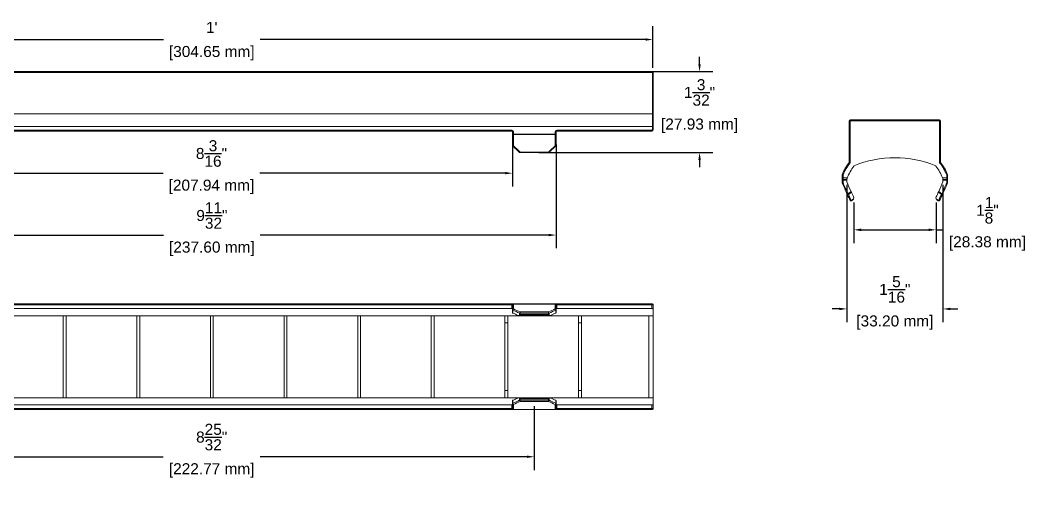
# Model space of a CAD drawing. Header units: inches. Extents: x -1.1 to 19.9, y -1 to 14.3.
# Drawn here: x 6.27 to 19.93, y -1 to 5.34 of the extents above; entities that cross this region are included whole.
import ezdxf

# ---------------------------------------------------------------- set-up
doc = ezdxf.new("R2010")
doc.units = ezdxf.units.IN
doc.header["$MEASUREMENT"] = 0
doc.layers.get('Defpoints').update_dxf_attribs({"color": 1})
doc.layers.add('Symmetric', color=7, linetype='Continuous')
doc.styles.get("Standard").update_dxf_attribs({"font": 'Arial.ttf'})
doc.dimstyles.new('.1 DIM', dxfattribs={"dimscale": 0, "dimtxt": 0.15, "dimasz": 0.1, "dimexe": 0.18, "dimexo": 0.0625, "dimgap": 0.09, "dimtad": 0, "dimtih": 1, "dimtoh": 1, "dimdec": 5, "dimzin": 0, "dimdsep": 46, "dimlunit": 4, "dimtxsty": 'Standard', "dimcen": 0.09, "dimadec": 0, "dimazin": 0, "dimtfac": 1, "dimtdec": 5, "dimtofl": 0, "dimtmove": 0, "dimatfit": 3, "dimfxl": 1, "dimtolj": 1, "dimtzin": 0, "dimarcsym": 0})

# ---------------------------------------------------------------- blocks, each defined once
blk = doc.blocks.new('*D16')
at = {"layer": 'Defpoints', "color": 0, "lineweight": -2, "transparency": 16777216}
for p, q in [((2.878, 4.689), (2.878, 5.253)), ((14.873, 4.689), (14.873, 5.253)), ((2.978, 5.073), (8.218, 5.073)), ((14.773, 5.073), (9.533, 5.073))]:
    blk.add_line(p, q, dxfattribs=at)
at = {"layer": 'Defpoints', "color": 0, "transparency": 16777216}
for p in [(14.873, 5.073), (2.878, 4.626), (14.873, 4.626)]:
    blk.add_point(p, dxfattribs=at)
for points in [[(2.978, 5.09), (2.978, 5.057), (2.878, 5.073)], [(14.773, 5.09), (14.773, 5.057), (14.873, 5.073)]]:
    blk.add_solid(points, dxfattribs=at)
at = {"layer": 'Defpoints', "color": 0, "transparency": 16777216, "char_height": 0.15, "attachment_point": 5}
for s, insert in [("\\A1;1'", (8.876, 5.238)), ('\\A1;[304.65 mm]', (8.876, 4.888))]:
    blk.add_mtext(s, dxfattribs=dict(at, insert=insert))
blk = doc.blocks.new('*D18')
at = {"layer": 'Defpoints', "color": 0, "lineweight": -2, "transparency": 16777216}
for p, q in [((15.507, 4.738), (15.507, 4.838)), ((13.323, 4.638), (15.687, 4.638)), ((13.323, 3.538), (15.687, 3.538)), ((15.507, 3.438), (15.507, 3.338))]:
    blk.add_line(p, q, dxfattribs=at)
at = {"layer": 'Defpoints', "color": 0, "transparency": 16777216}
for p in [(13.26, 4.638), (15.507, 4.638), (13.26, 3.538)]:
    blk.add_point(p, dxfattribs=at)
for points in [[(15.49, 4.738), (15.524, 4.738), (15.507, 4.638)], [(15.49, 3.438), (15.524, 3.438), (15.507, 3.538)]]:
    blk.add_solid(points, dxfattribs=at)
at = {"layer": 'Defpoints', "color": 0, "transparency": 16777216, "char_height": 0.15, "attachment_point": 5}
for s, insert in [('\\A1;1{\\H1x;\\S3/32;}"', (15.507, 4.355)), ('\\A1;[27.93 mm]', (15.507, 3.903))]:
    blk.add_mtext(s, dxfattribs=dict(at, insert=insert))
blk = doc.blocks.new('*D19')
at = {"layer": 'Defpoints', "color": 0, "lineweight": -2, "transparency": 16777216}
for p, q in [((4.779, 3.648), (4.779, 3.078)), ((12.965, 3.648), (12.965, 3.078)), ((4.879, 3.258), (8.214, 3.258)), ((12.865, 3.258), (9.53, 3.258))]:
    blk.add_line(p, q, dxfattribs=at)
at = {"layer": 'Defpoints', "color": 0, "transparency": 16777216}
for p in [(4.779, 3.711), (12.965, 3.711), (12.965, 3.258)]:
    blk.add_point(p, dxfattribs=at)
for points in [[(4.879, 3.275), (4.879, 3.242), (4.779, 3.258)], [(12.865, 3.275), (12.865, 3.242), (12.965, 3.258)]]:
    blk.add_solid(points, dxfattribs=at)
at = {"layer": 'Defpoints', "color": 0, "transparency": 16777216, "char_height": 0.15, "attachment_point": 5}
for s, insert in [('\\A1;8{\\H1x;\\S3/16;}"', (8.872, 3.526)), ('\\A1;[207.94 mm]', (8.872, 3.073))]:
    blk.add_mtext(s, dxfattribs=dict(at, insert=insert))
blk = doc.blocks.new('*D22')
at = {"layer": 'Defpoints', "color": 0, "lineweight": -2, "transparency": 16777216}
for p, q in [((4.49, 0.095), (4.49, -0.773)), ((13.26, 0.095), (13.26, -0.773)), ((4.59, -0.593), (8.217, -0.593)), ((13.16, -0.593), (9.533, -0.593))]:
    blk.add_line(p, q, dxfattribs=at)
at = {"layer": 'Defpoints', "color": 0, "transparency": 16777216}
for p in [(4.49, 0.158), (13.26, 0.158), (13.26, -0.593)]:
    blk.add_point(p, dxfattribs=at)
for points in [[(4.59, -0.576), (4.59, -0.609), (4.49, -0.593)], [(13.16, -0.576), (13.16, -0.609), (13.26, -0.593)]]:
    blk.add_solid(points, dxfattribs=at)
at = {"layer": 'Defpoints', "color": 0, "transparency": 16777216, "char_height": 0.15, "attachment_point": 5}
for s, insert in [('\\A1;8{\\H1x;\\S25/32;}"', (8.875, -0.325)), ('\\A1;[222.77 mm]', (8.875, -0.778))]:
    blk.add_mtext(s, dxfattribs=dict(at, insert=insert))
blk = doc.blocks.new('*D23')
at = {"layer": 'Defpoints', "color": 0, "lineweight": -2, "transparency": 16777216}
for p, q in [((17.509, 3.099), (17.509, 1.235)), ((18.816, 3.099), (18.816, 1.235)), ((17.409, 1.415), (17.309, 1.415)), ((18.916, 1.415), (19.016, 1.415))]:
    blk.add_line(p, q, dxfattribs=at)
at = {"layer": 'Defpoints', "color": 0, "transparency": 16777216}
for p in [(17.509, 3.162), (18.816, 3.162), (18.816, 1.415)]:
    blk.add_point(p, dxfattribs=at)
for points in [[(17.409, 1.431), (17.409, 1.398), (17.509, 1.415)], [(18.916, 1.431), (18.916, 1.398), (18.816, 1.415)]]:
    blk.add_solid(points, dxfattribs=at)
at = {"layer": 'Defpoints', "color": 0, "transparency": 16777216, "char_height": 0.15, "attachment_point": 5}
for s, insert in [('\\A1;1{\\H1x;\\S5/16;}"', (18.162, 1.68)), ('\\A1;[33.20 mm]', (18.162, 1.229))]:
    blk.add_mtext(s, dxfattribs=dict(at, insert=insert))
blk = doc.blocks.new('*D24')
at = {"layer": 'Defpoints', "color": 0, "lineweight": -2, "transparency": 16777216}
for p, q in [((17.604, 2.86), (17.604, 2.309)), ((18.721, 2.86), (18.721, 2.309)), ((17.704, 2.489), (18.621, 2.489)), ((18.721, 2.489), (18.821, 2.489))]:
    blk.add_line(p, q, dxfattribs=at)
at = {"layer": 'Defpoints', "color": 0, "transparency": 16777216}
for p in [(17.604, 2.923), (18.721, 2.923), (18.721, 2.489)]:
    blk.add_point(p, dxfattribs=at)
for points in [[(17.704, 2.506), (17.704, 2.472), (17.604, 2.489)], [(18.621, 2.506), (18.621, 2.472), (18.721, 2.489)]]:
    blk.add_solid(points, dxfattribs=at)
at = {"layer": 'Defpoints', "color": 0, "transparency": 16777216, "char_height": 0.15, "attachment_point": 5}
for s, insert in [('\\A1;1{\\H1x;\\S1/8;}"', (19.42, 2.754)), ('\\A1;[28.38 mm]', (19.42, 2.304))]:
    blk.add_mtext(s, dxfattribs=dict(at, insert=insert))
blk = doc.blocks.new('*D28')
at = {"layer": 'Defpoints', "color": 0, "lineweight": -2, "transparency": 16777216}
for p, q in [((4.201, 3.648), (4.201, 2.238)), ((13.556, 3.648), (13.556, 2.238)), ((4.301, 2.418), (8.221, 2.418)), ((13.456, 2.418), (9.536, 2.418))]:
    blk.add_line(p, q, dxfattribs=at)
at = {"layer": 'Defpoints', "color": 0, "transparency": 16777216}
for p in [(4.201, 3.711), (13.556, 3.711), (4.201, 2.418)]:
    blk.add_point(p, dxfattribs=at)
for points in [[(4.301, 2.434), (4.301, 2.401), (4.201, 2.418)], [(13.456, 2.434), (13.456, 2.401), (13.556, 2.418)]]:
    blk.add_solid(points, dxfattribs=at)
at = {"layer": 'Defpoints', "color": 0, "transparency": 16777216, "char_height": 0.15, "attachment_point": 5}
for s, insert in [('\\A1;9{\\H1x;\\S11/32;}"', (8.878, 2.684)), ('\\A1;[237.60 mm]', (8.878, 2.232))]:
    blk.add_mtext(s, dxfattribs=dict(at, insert=insert))

msp = doc.modelspace()

# ---------------------------------------------------------------- linework, layer by layer
at = {"layer": 'Symmetric', "linetype": 'Continuous', "lineweight": 15}
for p, q in [((2.890273, 4.63797), (14.866651, 4.63797)), ((14.866651, 4.626159), (2.890273, 4.626159)), ((14.866651, 4.63797), (14.866651, 4.626159)), ((14.866651, 4.062108), (14.866651, 4.626159)), ((14.866651, 4.626159), (14.878462, 4.626159)), ((14.878462, 4.626159), (14.878462, 4.057979)), ((14.866651, 4.062108), (2.890273, 4.062108)), ((14.866651, 3.893266), (14.866651, 4.062108)), ((14.878462, 4.057979), (14.878462, 3.891037)), ((17.542437, 3.968894), (17.554248, 3.968894)), ((17.542437, 3.404842), (17.542437, 3.968894)), ((17.554248, 3.980705), (18.770173, 3.980705)), ((17.554248, 3.980705), (17.554248, 3.968894)), ((18.770173, 3.968894), (17.554248, 3.968894)), ((17.554248, 3.968894), (17.554248, 3.400713)), ((18.770173, 3.980705), (18.770173, 3.968894)), ((18.781984, 3.968894), (18.770173, 3.968894)), ((18.770173, 3.400713), (18.770173, 3.968894)), ((18.781984, 3.968894), (18.781984, 3.404842)), ((14.866651, 3.893266), (2.890273, 3.893266)), ((4.790371, 3.84243), (12.953167, 3.84243)), ((12.953167, 3.830619), (4.790371, 3.830619)), ((12.953167, 3.84243), (12.953167, 3.830619)), ((13.567438, 3.84243), (13.567438, 3.830619)), ((13.567438, 3.84243), (14.858777, 3.84243)), ((14.858777, 3.830619), (13.567438, 3.830619)), ((14.858777, 3.84243), (14.858777, 3.830619)), ((14.866651, 3.850305), (14.866651, 3.893266)), ((14.866651, 3.850305), (14.878462, 3.850305)), ((14.878462, 3.891037), (14.878462, 3.850305)), ((12.964978, 3.787483), (12.964978, 3.818808)), ((12.976789, 3.818808), (12.964978, 3.818808)), ((12.976789, 3.787483), (12.964978, 3.787483)), ((12.964978, 3.634318), (12.964978, 3.787483)), ((12.976789, 3.818808), (12.976789, 3.787483)), ((12.976789, 3.787483), (12.976789, 3.782954)), ((12.976789, 3.787483), (13.543816, 3.787483)), ((13.543816, 3.782954), (12.976789, 3.782954)), ((12.976789, 3.782954), (12.976789, 3.629357)), ((13.543816, 3.818808), (13.555627, 3.818808)), ((13.543816, 3.787483), (13.543816, 3.818808)), ((13.543816, 3.782954), (13.543816, 3.787483)), ((13.543816, 3.787483), (13.555627, 3.787483)), ((13.543816, 3.629357), (13.543816, 3.782954)), ((13.555627, 3.818808), (13.555627, 3.787483)), ((13.555627, 3.787483), (13.555627, 3.634318)), ((13.068295, 3.544809), (13.45231, 3.544809)), ((13.068295, 3.544809), (13.068295, 3.538197)), ((13.068295, 3.538197), (13.45231, 3.538197)), ((13.45231, 3.544809), (13.45231, 3.538197)), ((17.605429, 3.35773), (17.605429, 3.354991)), ((18.718992, 3.354991), (18.718992, 3.35773)), ((17.445675, 3.193039), (17.445675, 3.236)), ((17.445675, 3.185165), (17.445675, 3.193039)), ((17.445675, 3.193039), (17.457486, 3.193039)), ((17.445675, 3.161543), (17.445675, 3.185165)), ((17.445675, 3.161543), (17.457486, 3.161543)), ((17.445675, 3.130217), (17.445675, 3.161543)), ((17.457486, 3.233771), (17.457486, 3.193039)), ((17.457486, 3.193039), (17.515356, 3.193039)), ((17.457486, 3.193039), (17.457486, 3.173354)), ((17.508667, 3.173354), (17.457486, 3.173354)), ((17.457486, 3.173354), (17.457486, 3.161543)), ((17.508667, 3.161543), (17.457486, 3.161543)), ((17.457486, 3.161543), (17.457486, 3.130217)), ((17.508667, 3.173354), (17.508667, 3.161543)), ((17.508667, 3.140452), (17.508667, 3.161543)), ((18.809064, 3.193039), (18.866935, 3.193039)), ((18.866935, 3.173354), (18.815754, 3.173354)), ((18.815754, 3.161543), (18.815754, 3.173354)), ((18.866935, 3.161543), (18.815754, 3.161543)), ((18.815754, 3.161543), (18.815754, 3.140452)), ((18.866935, 3.193039), (18.866935, 3.233771)), ((18.878746, 3.193039), (18.866935, 3.193039)), ((18.866935, 3.173354), (18.866935, 3.193039)), ((18.866935, 3.161543), (18.866935, 3.173354)), ((18.866935, 3.161543), (18.878746, 3.161543)), ((18.866935, 3.130217), (18.866935, 3.161543)), ((18.878746, 3.236), (18.878746, 3.193039)), ((18.878746, 3.193039), (18.878746, 3.185165)), ((18.878746, 3.185165), (18.878746, 3.161543)), ((18.878746, 3.161543), (18.878746, 3.130217)), ((17.445675, 3.130217), (17.457486, 3.130217)), ((17.524694, 2.977052), (17.56652, 3.00857)), ((18.757901, 3.00857), (18.799727, 2.977052)), ((18.866935, 3.130217), (18.878746, 3.130217)), ((17.570097, 3.000808), (17.52972, 2.970382)), ((17.569888, 2.886072), (17.600437, 2.909093)), ((17.591058, 2.897693), (17.57197, 2.883309)), ((18.723984, 2.909093), (18.754533, 2.886072)), ((18.752451, 2.883309), (18.733363, 2.897693)), ((18.794701, 2.970382), (18.754324, 3.000808)), ((4.790371, 1.482436), (12.953167, 1.482436)), ((12.953167, 1.470625), (4.790371, 1.470625)), ((4.790371, 1.419444), (12.953167, 1.419444)), ((12.953167, 1.482436), (12.953167, 1.470625)), ((12.953167, 1.482436), (12.976789, 1.482436)), ((12.953167, 1.419444), (12.953167, 1.470625)), ((12.964978, 1.470625), (12.953167, 1.470625)), ((12.964978, 1.419444), (12.953167, 1.419444)), ((12.964978, 1.403417), (12.964978, 1.470625)), ((12.964978, 1.361591), (12.964978, 1.403417)), ((12.968437, 1.398391), (12.968437, 1.358014)), ((12.976789, 1.482436), (12.976789, 1.481533)), ((12.976789, 1.482436), (13.543816, 1.482436)), ((12.976789, 1.481533), (12.976789, 1.414135)), ((13.543816, 1.481533), (12.976789, 1.481533)), ((13.068295, 1.373855), (13.45231, 1.373855)), ((13.068295, 1.373855), (13.068295, 1.356141)), ((13.45231, 1.373855), (13.45231, 1.356141)), ((13.543816, 1.481533), (13.543816, 1.482436)), ((13.543816, 1.482436), (13.567438, 1.482436)), ((13.543816, 1.414135), (13.543816, 1.481533)), ((13.552168, 1.358014), (13.552168, 1.398391)), ((13.555627, 1.470625), (13.555627, 1.403417)), ((13.567438, 1.470625), (13.555627, 1.470625)), ((13.567438, 1.419444), (13.555627, 1.419444)), ((13.555627, 1.403417), (13.555627, 1.361591)), ((13.567438, 1.482436), (13.567438, 1.470625)), ((13.567438, 1.482436), (14.858777, 1.482436)), ((13.567438, 1.470625), (13.567438, 1.419444)), ((14.858777, 1.470625), (13.567438, 1.470625)), ((14.858777, 1.419444), (13.567438, 1.419444)), ((14.858777, 1.482436), (14.858777, 1.470625)), ((14.858777, 1.482436), (14.866651, 1.482436)), ((14.858777, 1.419444), (14.858777, 1.470625)), ((14.878462, 1.470625), (14.858777, 1.470625)), ((14.878462, 1.470625), (14.878462, 1.412754)), ((14.878462, 1.322682), (14.878462, 1.412754)), ((14.878462, 1.322682), (2.878462, 1.322682)), ((6.856415, 0.209119), (6.856415, 1.322682)), ((6.895785, 0.209119), (6.895785, 1.322682)), ((7.857202, 0.209119), (7.857202, 1.322682)), ((7.896572, 0.209119), (7.896572, 1.322682)), ((8.85799, 0.209119), (8.85799, 1.322682)), ((8.89736, 0.209119), (8.89736, 1.322682)), ((9.858777, 0.209119), (9.858777, 1.322682)), ((9.898147, 0.209119), (9.898147, 1.322682)), ((10.859564, 0.209119), (10.859564, 1.322682)), ((10.898934, 0.209119), (10.898934, 1.322682)), ((11.860352, 0.209119), (11.860352, 1.322682)), ((11.899722, 0.209119), (11.899722, 1.322682)), ((12.861139, 1.224257), (12.861139, 1.322682)), ((12.900509, 1.322682), (12.900509, 1.224257)), ((13.050862, 1.324511), (13.469743, 1.324511)), ((13.059944, 1.327674), (13.059944, 1.358223)), ((13.45231, 1.356141), (13.068295, 1.356141)), ((13.068295, 1.356141), (13.068295, 1.337053)), ((13.068295, 1.337053), (13.45231, 1.337053)), ((13.45231, 1.337053), (13.45231, 1.356141)), ((13.460661, 1.358223), (13.460661, 1.327674)), ((13.861927, 1.224257), (13.861927, 1.322682)), ((13.901297, 1.322682), (13.901297, 1.224257)), ((14.81547, 0.209119), (14.81547, 1.322682)), ((14.878462, 0.209119), (14.878462, 1.322682)), ((12.861139, 1.224257), (12.900509, 1.224257)), ((12.861139, 0.307544), (12.861139, 1.224257)), ((12.900509, 0.307544), (12.900509, 1.224257)), ((13.861927, 1.224257), (13.901297, 1.224257)), ((13.861927, 0.307544), (13.861927, 1.224257)), ((13.901297, 0.307544), (13.901297, 1.224257)), ((12.861139, 0.307544), (12.900509, 0.307544)), ((12.861139, 0.209119), (12.861139, 0.307544)), ((12.900509, 0.307544), (12.900509, 0.209119)), ((13.861927, 0.307544), (13.901297, 0.307544)), ((13.861927, 0.209119), (13.861927, 0.307544)), ((13.901297, 0.307544), (13.901297, 0.209119)), ((14.878462, 0.209119), (2.878462, 0.209119)), ((12.964978, 0.128384), (12.964978, 0.17021)), ((12.968437, 0.173787), (12.968437, 0.13341)), ((13.469743, 0.207289), (13.050862, 0.207289)), ((13.059944, 0.173578), (13.059944, 0.204127)), ((13.068295, 0.194748), (13.068295, 0.175659)), ((13.45231, 0.194748), (13.068295, 0.194748)), ((13.068295, 0.175659), (13.45231, 0.175659)), ((13.068295, 0.175659), (13.068295, 0.157946)), ((13.45231, 0.157946), (13.068295, 0.157946)), ((13.45231, 0.175659), (13.45231, 0.194748)), ((13.45231, 0.175659), (13.45231, 0.157946)), ((13.460661, 0.204127), (13.460661, 0.173578)), ((13.552168, 0.13341), (13.552168, 0.173787)), ((13.555627, 0.17021), (13.555627, 0.128384)), ((14.878462, 0.119046), (14.878462, 0.209119)), ((12.953167, 0.112357), (4.790371, 0.112357)), ((4.790371, 0.061176), (12.953167, 0.061176)), ((12.953167, 0.049365), (4.790371, 0.049365)), ((12.953167, 0.061176), (12.953167, 0.112357)), ((12.953167, 0.112357), (12.964978, 0.112357)), ((12.953167, 0.061176), (12.964978, 0.061176)), ((12.953167, 0.061176), (12.953167, 0.049365)), ((12.976789, 0.049365), (12.953167, 0.049365)), ((12.964978, 0.061176), (12.964978, 0.128384)), ((12.976789, 0.117665), (12.976789, 0.050268)), ((12.976789, 0.050268), (13.543816, 0.050268)), ((12.976789, 0.050268), (12.976789, 0.049365)), ((13.543816, 0.049365), (12.976789, 0.049365)), ((13.543816, 0.050268), (13.543816, 0.117665)), ((13.543816, 0.049365), (13.543816, 0.050268)), ((13.567438, 0.049365), (13.543816, 0.049365)), ((13.555627, 0.128384), (13.555627, 0.061176)), ((13.555627, 0.112357), (13.567438, 0.112357)), ((13.555627, 0.061176), (13.567438, 0.061176)), ((13.567438, 0.112357), (13.567438, 0.061176)), ((14.858777, 0.112357), (13.567438, 0.112357)), ((13.567438, 0.061176), (13.567438, 0.049365)), ((13.567438, 0.061176), (14.858777, 0.061176)), ((14.858777, 0.049365), (13.567438, 0.049365)), ((14.858777, 0.061176), (14.858777, 0.112357)), ((14.858777, 0.061176), (14.858777, 0.049365)), ((14.858777, 0.061176), (14.878462, 0.061176)), ((14.866651, 0.049365), (14.858777, 0.049365)), ((14.878462, 0.119046), (14.878462, 0.061176))]:
    msp.add_line(p, q, dxfattribs=at)
at = {"layer": 'Symmetric', "linetype": 'Continuous', "lineweight": 15, "flags": 128}
for points in [[(12.976789, 3.782954), (12.974485, 3.783041), (12.972269, 3.783299), (12.970227, 3.783717), (12.968437, 3.78428), (12.966968, 3.784967), (12.965877, 3.78575), (12.965205, 3.786599), (12.964978, 3.787483)], [(13.543816, 3.782954), (13.54612, 3.783041), (13.548336, 3.783299), (13.550378, 3.783717), (13.552168, 3.78428), (13.553637, 3.784967), (13.554728, 3.78575), (13.5554, 3.786599), (13.555627, 3.787483)], [(12.976789, 3.629357), (12.974485, 3.629452), (12.972269, 3.629735), (12.970227, 3.630193), (12.968437, 3.63081), (12.966968, 3.631562), (12.965877, 3.632419), (12.965205, 3.63335), (12.964978, 3.634318)], [(12.976789, 3.629357), (12.974987, 3.627872), (12.973267, 3.626685), (12.97171, 3.625849), (12.970387, 3.625403), (12.969359, 3.625367), (12.968753, 3.625662)], [(13.543816, 3.629357), (13.54612, 3.629452), (13.548336, 3.629735), (13.550378, 3.630193), (13.552168, 3.63081), (13.553637, 3.631562), (13.554728, 3.632419), (13.5554, 3.63335), (13.555627, 3.634318)], [(13.543816, 3.629357), (13.545619, 3.627872), (13.547338, 3.626685), (13.548895, 3.625849), (13.550218, 3.625403), (13.551246, 3.625367), (13.551852, 3.625662)], [(13.068295, 3.544809), (13.066513, 3.543355), (13.064811, 3.542202), (13.063267, 3.541402), (13.061951, 3.540992), (13.060921, 3.540989), (13.060326, 3.54129)], [(13.45231, 3.544809), (13.454092, 3.543355), (13.455794, 3.542202), (13.457338, 3.541402), (13.458654, 3.540992), (13.459684, 3.540989), (13.460279, 3.54129)], [(17.446578, 3.125688), (17.446787, 3.125775), (17.447408, 3.126033), (17.448416, 3.126451), (17.449773, 3.127015), (17.451426, 3.127701), (17.453312, 3.128484), (17.455358, 3.129334), (17.457486, 3.130217)], [(18.866935, 3.130217), (18.869063, 3.129334), (18.871109, 3.128484), (18.872995, 3.127701), (18.874648, 3.127015), (18.876005, 3.126451), (18.877013, 3.126033), (18.877633, 3.125775), (18.877843, 3.125688)], [(17.513975, 2.972091), (17.514181, 2.972187), (17.514791, 2.972469), (17.515782, 2.972927), (17.517115, 2.973544), (17.518739, 2.974296), (17.520592, 2.975154), (17.522603, 2.976084), (17.524694, 2.977052)], [(17.513975, 2.972091), (17.514962, 2.970607), (17.516397, 2.969419), (17.518215, 2.968583), (17.520331, 2.968137), (17.522648, 2.968102), (17.525059, 2.968479), (17.527453, 2.969251), (17.52972, 2.970382)], [(17.52972, 2.970382), (17.529203, 2.971068), (17.528643, 2.971812), (17.528045, 2.972606), (17.527414, 2.973442), (17.526757, 2.974314), (17.526081, 2.975212), (17.525391, 2.976128), (17.524694, 2.977052)], [(17.554256, 2.887543), (17.555266, 2.88609), (17.556711, 2.884937), (17.558524, 2.884137), (17.560623, 2.883726), (17.562915, 2.883723), (17.565294, 2.884129), (17.567654, 2.884923), (17.569888, 2.886072)], [(17.57197, 2.883309), (17.571935, 2.883355), (17.571833, 2.883491), (17.571664, 2.883715), (17.571429, 2.884027), (17.57113, 2.884423), (17.570772, 2.884899), (17.570356, 2.88545), (17.569888, 2.886072)], [(18.754533, 2.886072), (18.754065, 2.88545), (18.753649, 2.884899), (18.753291, 2.884423), (18.752992, 2.884027), (18.752757, 2.883715), (18.752588, 2.883491), (18.752486, 2.883355), (18.752451, 2.883309)], [(18.754533, 2.886072), (18.756767, 2.884923), (18.759127, 2.884129), (18.761506, 2.883723), (18.763798, 2.883726), (18.765897, 2.884137), (18.76771, 2.884937), (18.769155, 2.88609), (18.770165, 2.887543)], [(18.799727, 2.977052), (18.79903, 2.976128), (18.79834, 2.975212), (18.797663, 2.974314), (18.797007, 2.973442), (18.796376, 2.972606), (18.795778, 2.971812), (18.795218, 2.971068), (18.794701, 2.970382)], [(18.794701, 2.970382), (18.796968, 2.969251), (18.799362, 2.968479), (18.801773, 2.968102), (18.80409, 2.968137), (18.806206, 2.968583), (18.808023, 2.969419), (18.809459, 2.970607), (18.810446, 2.972091)], [(18.799727, 2.977052), (18.801818, 2.976084), (18.803829, 2.975154), (18.805682, 2.974296), (18.807306, 2.973544), (18.808639, 2.972927), (18.80963, 2.972469), (18.81024, 2.972187), (18.810446, 2.972091)]]:
    msp.add_lwpolyline(points, dxfattribs=at)
at = {"layer": 'Symmetric', "linetype": 'Continuous', "lineweight": 15}
for centre, radius, start, end in [((14.866651, 4.626159), 0.011811, 0, 90), ((17.554248, 3.968894), 0.011811, 90, 180), ((18.770173, 3.968894), 0.011811, 0, 90), ((12.953167, 3.818808), 0.023622, 0, 90), ((12.953167, 3.818808), 0.011811, 0, 90), ((13.567438, 3.818808), 0.023622, 90, 180), ((13.567438, 3.818808), 0.011811, 90, 180), ((14.858777, 3.850305), 0.007874, 270, 0), ((14.858777, 3.850305), 0.019685, 270, 0), ((12.976789, 3.634318), 0.011811, 180, 227.1275619), ((13.543816, 3.634318), 0.011811, 312.8724381, 0), ((13.068295, 3.550008), 0.011811, 227.5606564, 270), ((13.45231, 3.550008), 0.011811, 270, 312.4393436), ((18.16221, 2.007384), 1.46063, 67.5924182, 112.4075818), ((18.056161, 2.998284), 0.655135, 141.6421119, 158.7246365), ((18.056161, 2.998284), 0.643324, 141.2776918, 158.5279267), ((18.056161, 2.998284), 0.574803, 141.6421119, 160.1949981), ((18.26826, 2.998284), 0.574803, 19.8050019, 38.3578881), ((18.26826, 2.998284), 0.643324, 21.4720733, 38.7223082), ((18.26826, 2.998284), 0.655135, 21.2753635, 38.3578881), ((17.457486, 3.185165), 0.011811, 180, 270), ((18.866935, 3.185165), 0.011811, 270, 0), ((17.457486, 3.130217), 0.011811, 180, 202.5476725), ((21.32626, 4.736489), 4.200787, 202.5476725, 204.8355872), ((21.32626, 4.736489), 4.188976, 202.5476725, 204.8355872), ((21.32626, 4.736489), 4.137795, 202.6885316, 204.6827771), ((14.99816, 4.736489), 4.137795, 335.3172229, 337.3114684), ((14.99816, 4.736489), 4.188976, 335.1644128, 337.4523275), ((14.99816, 4.736489), 4.200787, 335.1644128, 337.4523275), ((18.866935, 3.130217), 0.011811, 337.4523275, 0), ((21.32626, 4.736489), 4.200787, 204.8355872, 206.1129741), ((21.331287, 4.729819), 4.188976, 204.8355872, 206.1129741), ((17.564862, 2.892742), 0.011811, 206.1129741, 307), ((21.32626, 4.736489), 4.137795, 204.80112, 205.7852855), ((17.572103, 2.922847), 0.031496, 334.1060066, 25.7852855), ((18.752318, 2.922847), 0.031496, 154.2147145, 205.8939934), ((14.99816, 4.736489), 4.137795, 334.2147145, 335.19888), ((18.759559, 2.892742), 0.011811, 233, 333.8870259), ((14.993134, 4.729819), 4.188976, 333.8870259, 335.1644128), ((14.99816, 4.736489), 4.200787, 333.8870259, 335.1644128), ((12.976789, 1.470625), 0.011811, 90, 180), ((12.976355, 1.470155), 0.011386, 87.8147207, 177.6344887), ((12.976268, 1.402843), 0.011305, 87.3585586, 177.0905066), ((12.971144, 1.403957), 0.00619, 185.0105635, 244.0648594), ((12.984245, 1.400093), 0.0159, 117.967968, 186.1455467), ((13.076028, 1.359676), 0.01615, 118.6096225, 185.1623986), ((13.444577, 1.359676), 0.01615, 354.8369314, 61.3927203), ((13.543816, 1.470625), 0.011811, 0, 90), ((13.544251, 1.470155), 0.011386, 2.3655113, 92.1852793), ((13.544337, 1.402843), 0.011305, 2.9094934, 92.6414414), ((13.536359, 1.400092), 0.0159, 353.8560441, 62.0304413), ((13.54946, 1.403958), 0.006191, 295.939215, 354.9853621), ((14.866651, 1.470625), 0.011811, 0, 90), ((13.06797, 1.372627), 0.016489, 240.8729219, 271.1313129), ((13.452636, 1.372627), 0.016489, 268.867774, 299.1270465), ((13.076028, 0.172124), 0.01615, 174.8376014, 241.3903775), ((13.06797, 0.159174), 0.016489, 88.8686871, 119.1270781), ((13.452636, 0.159174), 0.016489, 60.8729535, 91.132226), ((13.444577, 0.172124), 0.01615, 298.6072797, 5.1630686), ((12.971144, 0.127843), 0.00619, 115.9351406, 174.9894365), ((12.976268, 0.128958), 0.011305, 182.9094934, 272.6414414), ((12.976355, 0.061646), 0.011386, 182.3655113, 272.1852793), ((12.976789, 0.061176), 0.011811, 180, 270), ((12.984245, 0.131708), 0.0159, 173.8544533, 242.032032), ((13.536359, 0.131708), 0.0159, 297.9695587, 6.1439559), ((13.544337, 0.128958), 0.011305, 267.3585586, 357.0905066), ((13.544251, 0.061646), 0.011386, 267.8147207, 357.6344887), ((13.543816, 0.061176), 0.011811, 270, 0), ((13.54946, 0.127843), 0.006191, 5.0146379, 64.060785), ((14.866651, 0.061176), 0.011811, 270, 0)]:
    msp.add_arc(centre, radius, start, end, dxfattribs=at)
for centre, major_axis, ratio, start_param, end_param in [((13.85948, 5.393754), (-3.971093, 3.985118), 0.334593659, 1.682434025, 1.704728633), ((12.661125, 5.393754), (3.971093, 3.985118), 0.334593659, 4.578456674, 4.600751282), ((13.851128, -2.403176), (3.748859, -3.748859), 0.498581608, 2.223323026, 2.245617634), ((13.85948, -2.39815), (-3.745361, 3.762924), 0.498578324, 5.366783867, 5.389078475), ((12.661125, -2.39815), (3.745361, 3.762924), 0.498578324, 0.894106832, 0.91640144), ((12.669477, -2.403176), (3.748859, 3.748859), 0.498581608, 0.89597502, 0.918269628), ((13.842777, -2.39815), (3.703055, -3.703055), 0.498581608, 2.229042271, 2.246219199), ((13.031907, 1.356008), (0.028187, -0.028187), 0.498581608, 5.370634924, 6.272608497), ((13.488698, 1.356008), (0.028187, 0.028187), 0.498581608, 3.152169463, 4.054143037), ((12.677828, -2.39815), (3.703055, 3.703055), 0.498581608, 0.895373455, 0.912550383), ((13.842777, 3.92995), (3.703055, 3.703055), 0.498581608, 4.036966108, 4.054143037), ((13.851128, 3.934976), (3.748859, 3.748859), 0.498581608, 4.037567674, 4.059862281), ((13.85948, 3.92995), (3.745361, 3.762924), 0.498578324, 4.035699486, 4.057994094), ((13.031907, 0.175793), (0.028187, 0.028187), 0.498581608, 0.01057681, 0.912550383), ((12.661125, 3.92995), (-3.745361, 3.762924), 0.498578324, 2.225191214, 2.247485821), ((13.488698, 0.175793), (0.028187, -0.028187), 0.498581608, 2.229042271, 3.131015844), ((12.669477, 3.934976), (3.748859, -3.748859), 0.498581608, 5.364915679, 5.387210287), ((12.677828, 3.92995), (3.703055, -3.703055), 0.498581608, 5.370634924, 5.387811853)]:
    msp.add_ellipse(centre, major_axis=major_axis, ratio=ratio, start_param=start_param, end_param=end_param, dxfattribs=at)
for points, knots in [([(14.866651, 4.062108), (14.869865, 4.062108), (14.872976, 4.061631), (14.877264, 4.060092), (14.878462, 4.059029), (14.878462, 4.057979)], [0, 0, 0, 0, 0.5, 0.5, 1, 1, 1, 1]), ([(14.866651, 3.893266), (14.869798, 3.893266), (14.872868, 3.89302), (14.877204, 3.892197), (14.878462, 3.891615), (14.878462, 3.891037)], [0, 0, 0, 0, 0.5, 0.5, 1, 1, 1, 1]), ([(12.968753, 3.625662), (12.97637, 3.618597), (13.006862, 3.590316), (13.037409, 3.562305), (13.060325, 3.541291)], [0, 0, 0, 0, 0.249790803, 1, 1, 1, 1]), ([(13.46028, 3.541291), (13.467925, 3.548288), (13.49848, 3.576254), (13.528982, 3.60449), (13.551852, 3.625662)], [0, 0, 0, 0, 0.250207421, 1, 1, 1, 1]), ([(17.542437, 3.404842), (17.542437, 3.404842), (17.54381, 3.404365), (17.548221, 3.402826), (17.55126, 3.401763), (17.554248, 3.400713)], [0, 0, 0, 0, 0.5, 0.5, 1, 1, 1, 1]), ([(18.781984, 3.404842), (18.781984, 3.404842), (18.780611, 3.404365), (18.7762, 3.402826), (18.773161, 3.401763), (18.770173, 3.400713)], [0, 0, 0, 0, 0.5, 0.5, 1, 1, 1, 1]), ([(17.445675, 3.236), (17.445675, 3.236), (17.446983, 3.235755), (17.451354, 3.234931), (17.454438, 3.234349), (17.457486, 3.233771)], [0, 0, 0, 0, 0.5, 0.5, 1, 1, 1, 1]), ([(17.515357, 3.193039), (17.513545, 3.188008), (17.511844, 3.183035), (17.509386, 3.175628), (17.508667, 3.173354), (17.508667, 3.173354)], [0, 0, 0, 0, 0.5, 0.5, 1, 1, 1, 1]), ([(18.815754, 3.173354), (18.815754, 3.173354), (18.815032, 3.175638), (18.812588, 3.183002), (18.810875, 3.188012), (18.809064, 3.193039)], [0, 0, 0, 0, 0.5, 0.5, 1, 1, 1, 1]), ([(18.878746, 3.236), (18.878746, 3.236), (18.877438, 3.235755), (18.873067, 3.234931), (18.869983, 3.234349), (18.866935, 3.233771)], [0, 0, 0, 0, 0.5, 0.5, 1, 1, 1, 1]), ([(17.600437, 2.909093), (17.599296, 2.906742), (17.59793, 2.904652), (17.59479, 2.900861), (17.592987, 2.899147), (17.591058, 2.897693)], [0, 0, 0, 0, 0.5, 0.5, 1, 1, 1, 1]), ([(18.723984, 2.909093), (18.725125, 2.906742), (18.726491, 2.904652), (18.729631, 2.900861), (18.731434, 2.899147), (18.733363, 2.897693)], [0, 0, 0, 0, 0.5, 0.5, 1, 1, 1, 1]), ([(14.878462, 1.412754), (14.878462, 1.414566), (14.876498, 1.416267), (14.869312, 1.418725), (14.864133, 1.419444), (14.858777, 1.419444)], [0, 0, 0, 0, 0.5, 0.5, 1, 1, 1, 1]), ([(13.059944, 1.327674), (13.061134, 1.328814), (13.062473, 1.330181), (13.065302, 1.333321), (13.066816, 1.335124), (13.068295, 1.337053)], [0, 0, 0, 0, 0.5, 0.5, 1, 1, 1, 1]), ([(13.460661, 1.327674), (13.459471, 1.328814), (13.458132, 1.330181), (13.455303, 1.333321), (13.453789, 1.335124), (13.45231, 1.337053)], [0, 0, 0, 0, 0.5, 0.5, 1, 1, 1, 1]), ([(13.059944, 0.204127), (13.061134, 0.202986), (13.062473, 0.201619), (13.065302, 0.19848), (13.066816, 0.196677), (13.068295, 0.194748)], [0, 0, 0, 0, 0.5, 0.5, 1, 1, 1, 1]), ([(13.460661, 0.204127), (13.459471, 0.202986), (13.458132, 0.201619), (13.455303, 0.19848), (13.453789, 0.196677), (13.45231, 0.194748)], [0, 0, 0, 0, 0.5, 0.5, 1, 1, 1, 1]), ([(14.858777, 0.112357), (14.864127, 0.112357), (14.869316, 0.113079), (14.876472, 0.115523), (14.878462, 0.117236), (14.878462, 0.119046)], [0, 0, 0, 0, 0.5, 0.5, 1, 1, 1, 1])]:
    msp.add_open_spline(points, degree=3, knots=knots, dxfattribs=at)
for points in [[(17.56652, 3.00857), (17.567847, 3.005683), (17.569143, 3.002872), (17.570097, 3.000808)], [(18.754324, 3.000808), (18.755277, 3.002872), (18.756574, 3.005683), (18.757901, 3.00857)], [(12.968437, 1.358014), (12.966215, 1.358967), (12.964978, 1.360264), (12.964978, 1.361591)], [(13.555627, 1.361591), (13.555627, 1.360264), (13.55439, 1.358967), (13.552168, 1.358014)], [(12.964978, 0.17021), (12.964978, 0.171537), (12.966215, 0.172833), (12.968437, 0.173787)], [(13.552168, 0.173787), (13.55439, 0.172833), (13.555627, 0.171537), (13.555627, 0.17021)]]:
    msp.add_open_spline(points, degree=3, dxfattribs=at)

# ---------------------------------------------------------------- dimensions: what is measured, and where the dimension line sits
at = {"layer": 'Defpoints'}
dim = msp.add_aligned_dim(p1=(2.878462, 4.626159), p2=(14.872556, 4.626159), distance=0.447167, dimstyle='.1 DIM', override={"dimscale": 1, "dimpost": '\\X'}, dxfattribs=at)
dim.commit()
dim.dimension.update_dxf_attribs({"geometry": '*D16', "text_midpoint": (8.875509, 5.073326)})
for base, p1, p2, angle, picture, middle in [((15.506886, 4.63797), (13.260302, 3.538197), (13.260302, 4.63797), 90, '*D18', (15.506886, 4.088084)), ((18.815754, 1.414622), (17.508667, 3.161543), (18.815754, 3.161543), 180, '*D23', (18.16221, 1.414622)), ((18.720822, 2.489045), (17.603599, 2.922817), (18.720822, 2.922817), 180, '*D24', (19.420371, 2.489045))]:
    dim = msp.add_linear_dim(base=base, p1=p1, p2=p2, angle=angle, dimstyle='.1 DIM', override={"dimscale": 1, "dimpost": '\\X'}, dxfattribs=at)
    dim.commit()
    dim.dimension.update_dxf_attribs({"geometry": picture, "text_midpoint": middle})
for base, p1, p2, picture, middle in [((4.201297, 2.417598), (13.555627, 3.7109), (4.201297, 3.7109), '*D28', (8.878462, 2.417598)), ((12.964978, 3.258421), (4.77856, 3.7109), (12.964978, 3.7109), '*D19', (8.871769, 3.258421)), ((13.260302, -0.592647), (4.489929, 0.157946), (13.260302, 0.157946), '*D22', (8.875115, -0.592647))]:
    dim = msp.add_linear_dim(base=base, p1=p1, p2=p2, dimstyle='.1 DIM', override={"dimscale": 1, "dimpost": '\\X'}, dxfattribs=at)
    dim.commit()
    dim.dimension.update_dxf_attribs({"geometry": picture, "text_midpoint": middle})

doc.saveas('drawing.dxf')
